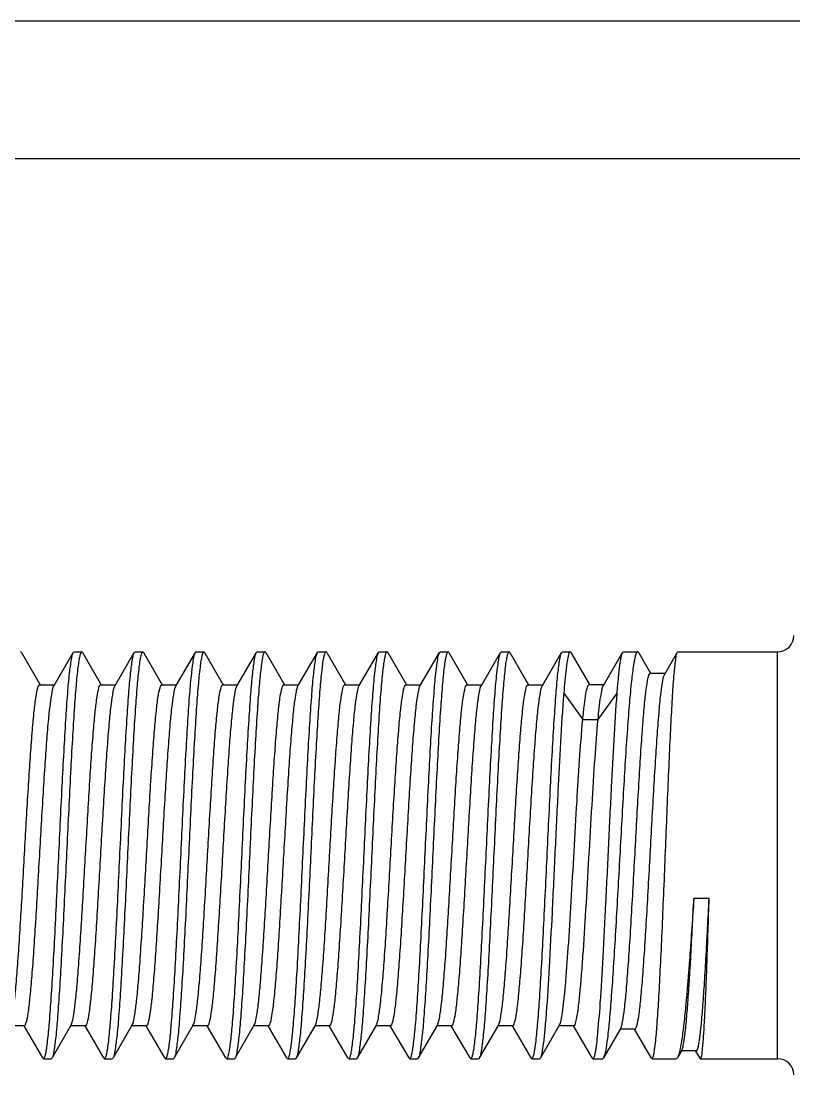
# Model space of a CAD drawing. Extents: x 1382187 to 1725648, y 860327 to 1571294.
# Drawn here: x 1530154.7 to 1530310, y 1227808.8 to 1228020.6 of the extents above; entities that cross this region are included whole.
import ezdxf

# ---------------------------------------------------------------- set-up
doc = ezdxf.new("R2010")
doc.units = 0
doc.header["$LTSCALE"] = 1000
doc.header["$MEASUREMENT"] = 0

msp = doc.modelspace()

# ---------------------------------------------------------------- linework, layer by layer
for p, q in [((1531294.25, 1228020.64), (1529847.95, 1228020.63)), ((1531294.25, 1227992.93), (1530150.14, 1227992.93)), ((1530154.77, 1227893.74), (1530154.61, 1227893.88)), ((1530154.77, 1227893.74), (1530158.53, 1227887.26)), ((1530161.31, 1227887.09), (1530165.18, 1227893.74)), ((1530165.18, 1227893.74), (1530165.34, 1227893.88)), ((1530165.34, 1227893.88), (1530166.88, 1227893.88)), ((1530165.34, 1227893.88), (1530166.88, 1227893.88)), ((1530166.88, 1227893.88), (1530166.86, 1227893.88)), ((1530167.04, 1227893.74), (1530166.88, 1227893.88)), ((1530167.04, 1227893.74), (1530170.8, 1227887.26)), ((1530173.58, 1227887.09), (1530177.45, 1227893.74)), ((1530177.45, 1227893.74), (1530177.61, 1227893.88)), ((1530177.61, 1227893.88), (1530179.15, 1227893.88)), ((1530177.61, 1227893.88), (1530179.15, 1227893.88)), ((1530179.15, 1227893.88), (1530179.12, 1227893.88)), ((1530179.31, 1227893.74), (1530179.15, 1227893.88)), ((1530179.31, 1227893.74), (1530183.07, 1227887.26)), ((1530185.85, 1227887.09), (1530189.72, 1227893.74)), ((1530189.72, 1227893.74), (1530189.88, 1227893.88)), ((1530189.88, 1227893.88), (1530191.41, 1227893.88)), ((1530189.88, 1227893.88), (1530191.41, 1227893.88)), ((1530191.41, 1227893.88), (1530191.39, 1227893.88)), ((1530191.57, 1227893.74), (1530191.41, 1227893.88)), ((1530191.57, 1227893.74), (1530195.33, 1227887.26)), ((1530198.11, 1227887.09), (1530201.98, 1227893.74)), ((1530201.98, 1227893.74), (1530202.14, 1227893.88)), ((1530202.14, 1227893.88), (1530203.68, 1227893.88)), ((1530202.14, 1227893.88), (1530203.68, 1227893.88)), ((1530203.68, 1227893.88), (1530203.66, 1227893.88)), ((1530203.84, 1227893.74), (1530203.68, 1227893.88)), ((1530203.84, 1227893.74), (1530207.6, 1227887.26)), ((1530210.38, 1227887.09), (1530214.25, 1227893.74)), ((1530214.25, 1227893.74), (1530214.41, 1227893.88)), ((1530214.41, 1227893.88), (1530215.94, 1227893.88)), ((1530214.41, 1227893.88), (1530215.84, 1227893.88)), ((1530215.89, 1227893.86), (1530215.84, 1227893.82)), ((1530215.94, 1227893.88), (1530215.89, 1227893.86)), ((1530216.11, 1227893.74), (1530215.94, 1227893.88)), ((1530216.11, 1227893.74), (1530219.86, 1227887.26)), ((1530222.64, 1227887.09), (1530226.51, 1227893.74)), ((1530226.51, 1227893.74), (1530226.57, 1227893.82)), ((1530226.57, 1227893.82), (1530226.62, 1227893.86)), ((1530226.62, 1227893.86), (1530226.67, 1227893.88)), ((1530226.67, 1227893.88), (1530228.21, 1227893.88)), ((1530226.67, 1227893.88), (1530228.21, 1227893.88)), ((1530228.21, 1227893.88), (1530228.19, 1227893.88)), ((1530228.37, 1227893.74), (1530228.21, 1227893.88)), ((1530228.37, 1227893.74), (1530232.13, 1227887.26)), ((1530234.91, 1227887.09), (1530238.78, 1227893.74)), ((1530238.78, 1227893.74), (1530238.94, 1227893.88)), ((1530238.94, 1227893.88), (1530240.48, 1227893.88)), ((1530238.94, 1227893.88), (1530240.48, 1227893.88)), ((1530240.48, 1227893.88), (1530240.45, 1227893.88)), ((1530240.64, 1227893.74), (1530240.48, 1227893.88)), ((1530240.64, 1227893.74), (1530244.4, 1227887.26)), ((1530247.18, 1227887.09), (1530251.05, 1227893.74)), ((1530251.05, 1227893.74), (1530251.21, 1227893.88)), ((1530251.21, 1227893.88), (1530252.74, 1227893.88)), ((1530251.21, 1227893.88), (1530252.74, 1227893.88)), ((1530252.74, 1227893.88), (1530252.72, 1227893.88)), ((1530252.9, 1227893.74), (1530252.74, 1227893.88)), ((1530252.9, 1227893.74), (1530256.66, 1227887.26)), ((1530259.44, 1227887.09), (1530263.31, 1227893.74)), ((1530263.31, 1227893.74), (1530263.47, 1227893.88)), ((1530263.47, 1227893.88), (1530265.02, 1227893.88)), ((1530263.47, 1227893.88), (1530265.02, 1227893.88)), ((1530265.19, 1227893.74), (1530265.02, 1227893.88)), ((1530265.19, 1227893.74), (1530268.93, 1227887.28)), ((1530271.71, 1227887.11), (1530275.57, 1227893.75)), ((1530275.57, 1227893.75), (1530275.73, 1227893.88)), ((1530275.73, 1227893.88), (1530278.61, 1227893.88)), ((1530275.73, 1227893.88), (1530278.61, 1227893.88)), ((1530278.84, 1227893.68), (1530278.61, 1227893.88)), ((1530278.84, 1227893.68), (1530281.2, 1227889.61)), ((1530284.02, 1227889.41), (1530286.57, 1227893.79)), ((1530286.57, 1227893.79), (1530286.67, 1227893.88)), ((1530286.67, 1227893.88), (1530306.71, 1227893.88)), ((1530286.67, 1227893.88), (1530306.71, 1227893.88)), ((1530306.71, 1227812.1), (1530306.71, 1227893.88)), ((1530281.14, 1227889.57), (1530284.11, 1227889.57)), ((1530158.44, 1227887.26), (1530161.41, 1227887.26)), ((1530170.7, 1227887.26), (1530173.67, 1227887.26)), ((1530182.97, 1227887.26), (1530185.94, 1227887.26)), ((1530195.24, 1227887.26), (1530198.21, 1227887.26)), ((1530207.5, 1227887.26), (1530210.47, 1227887.26)), ((1530219.66, 1227887.21), (1530219.77, 1227887.26)), ((1530219.77, 1227887.26), (1530222.74, 1227887.26)), ((1530232.04, 1227887.26), (1530235.01, 1227887.26)), ((1530244.3, 1227887.26), (1530247.27, 1227887.26)), ((1530256.57, 1227887.26), (1530259.54, 1227887.26)), ((1530268.84, 1227887.28), (1530271.81, 1227887.28)), ((1530263.74, 1227885.54), (1530267.56, 1227880.26)), ((1530270.63, 1227880.26), (1530274.47, 1227885.54)), ((1530267.56, 1227880.26), (1530270.63, 1227880.26)), ((1530292.95, 1227844.29), (1530289.88, 1227844.29)), ((1530155.37, 1227818.73), (1530152.4, 1227818.73)), ((1530159.05, 1227812.24), (1530155.28, 1227818.73)), ((1530164.76, 1227818.89), (1530160.91, 1227812.24)), ((1530167.64, 1227818.73), (1530164.67, 1227818.73)), ((1530164.76, 1227818.89), (1530164.86, 1227819.11)), ((1530171.32, 1227812.24), (1530167.54, 1227818.73)), ((1530177.03, 1227818.89), (1530173.17, 1227812.24)), ((1530179.9, 1227818.73), (1530176.93, 1227818.73)), ((1530177.03, 1227818.89), (1530177.13, 1227819.1)), ((1530183.58, 1227812.24), (1530179.81, 1227818.73)), ((1530189.3, 1227818.89), (1530185.44, 1227812.24)), ((1530192.17, 1227818.73), (1530189.2, 1227818.73)), ((1530189.3, 1227818.89), (1530189.39, 1227819.09)), ((1530195.85, 1227812.24), (1530192.07, 1227818.73)), ((1530201.56, 1227818.89), (1530197.71, 1227812.24)), ((1530204.44, 1227818.73), (1530201.47, 1227818.73)), ((1530201.56, 1227818.89), (1530201.65, 1227819.09)), ((1530208.11, 1227812.24), (1530204.34, 1227818.73)), ((1530213.83, 1227818.89), (1530209.97, 1227812.24)), ((1530216.7, 1227818.73), (1530213.73, 1227818.73)), ((1530220.38, 1227812.24), (1530216.61, 1227818.73)), ((1530226.09, 1227818.89), (1530222.24, 1227812.24)), ((1530228.97, 1227818.73), (1530226, 1227818.73)), ((1530226.09, 1227818.89), (1530226.18, 1227819.07)), ((1530232.65, 1227812.24), (1530228.87, 1227818.73)), ((1530238.36, 1227818.89), (1530234.51, 1227812.24)), ((1530241.23, 1227818.73), (1530238.26, 1227818.73)), ((1530238.36, 1227818.89), (1530238.44, 1227819.06)), ((1530244.91, 1227812.24), (1530241.14, 1227818.73)), ((1530250.63, 1227818.89), (1530246.77, 1227812.24)), ((1530253.5, 1227818.73), (1530250.53, 1227818.73)), ((1530250.63, 1227818.89), (1530250.7, 1227819.05)), ((1530257.18, 1227812.24), (1530253.41, 1227818.73)), ((1530262.89, 1227818.89), (1530259.04, 1227812.24)), ((1530265.77, 1227818.73), (1530262.8, 1227818.73)), ((1530269.45, 1227812.24), (1530265.67, 1227818.73)), ((1530275.18, 1227818.21), (1530271.73, 1227812.28)), ((1530278.05, 1227818.05), (1530275.08, 1227818.05)), ((1530281.35, 1227812.22), (1530277.96, 1227818.05)), ((1530287.45, 1227813.82), (1530286.6, 1227812.35)), ((1530290.35, 1227813.68), (1530287.37, 1227813.68)), ((1530159.05, 1227812.24), (1530159.21, 1227812.1)), ((1530159.21, 1227812.1), (1530159.23, 1227812.11)), ((1530159.21, 1227812.1), (1530160.75, 1227812.1)), ((1530159.21, 1227812.1), (1530160.75, 1227812.1)), ((1530160.91, 1227812.24), (1530160.75, 1227812.1)), ((1530171.32, 1227812.24), (1530171.48, 1227812.1)), ((1530171.48, 1227812.1), (1530171.5, 1227812.11)), ((1530171.48, 1227812.1), (1530173.01, 1227812.1)), ((1530171.48, 1227812.1), (1530173.01, 1227812.1)), ((1530173.17, 1227812.24), (1530173.01, 1227812.1)), ((1530183.58, 1227812.24), (1530183.74, 1227812.1)), ((1530183.74, 1227812.1), (1530183.76, 1227812.11)), ((1530183.74, 1227812.1), (1530185.28, 1227812.1)), ((1530183.74, 1227812.1), (1530185.28, 1227812.1)), ((1530185.44, 1227812.24), (1530185.28, 1227812.1)), ((1530195.85, 1227812.24), (1530196.01, 1227812.1)), ((1530196.01, 1227812.1), (1530196.03, 1227812.11)), ((1530196.01, 1227812.1), (1530197.55, 1227812.1)), ((1530196.01, 1227812.1), (1530197.55, 1227812.1)), ((1530197.71, 1227812.24), (1530197.55, 1227812.1)), ((1530208.11, 1227812.24), (1530208.28, 1227812.1)), ((1530208.28, 1227812.1), (1530208.3, 1227812.11)), ((1530208.28, 1227812.1), (1530209.81, 1227812.1)), ((1530208.28, 1227812.1), (1530209.81, 1227812.1)), ((1530209.97, 1227812.24), (1530209.81, 1227812.1)), ((1530220.38, 1227812.24), (1530220.54, 1227812.1)), ((1530220.54, 1227812.1), (1530220.56, 1227812.11)), ((1530220.54, 1227812.1), (1530222.08, 1227812.1)), ((1530220.54, 1227812.1), (1530222.08, 1227812.1)), ((1530222.24, 1227812.24), (1530222.08, 1227812.1)), ((1530232.65, 1227812.24), (1530232.81, 1227812.1)), ((1530232.81, 1227812.1), (1530232.83, 1227812.11)), ((1530232.81, 1227812.1), (1530234.34, 1227812.1)), ((1530232.81, 1227812.1), (1530234.34, 1227812.1)), ((1530234.51, 1227812.24), (1530234.34, 1227812.1)), ((1530244.91, 1227812.24), (1530245.07, 1227812.1)), ((1530245.07, 1227812.1), (1530245.1, 1227812.11)), ((1530245.07, 1227812.1), (1530246.61, 1227812.1)), ((1530245.07, 1227812.1), (1530246.61, 1227812.1)), ((1530246.77, 1227812.24), (1530246.61, 1227812.1)), ((1530257.18, 1227812.24), (1530257.34, 1227812.1)), ((1530257.34, 1227812.1), (1530257.36, 1227812.11)), ((1530257.34, 1227812.1), (1530258.88, 1227812.1)), ((1530257.34, 1227812.1), (1530258.88, 1227812.1)), ((1530259.04, 1227812.24), (1530258.88, 1227812.1)), ((1530269.45, 1227812.24), (1530269.61, 1227812.1)), ((1530269.61, 1227812.1), (1530271.53, 1227812.1)), ((1530269.61, 1227812.1), (1530271.53, 1227812.1)), ((1530271.73, 1227812.28), (1530271.53, 1227812.1)), ((1530281.35, 1227812.22), (1530281.48, 1227812.1)), ((1530281.48, 1227812.1), (1530281.5, 1227812.11)), ((1530281.48, 1227812.1), (1530286.32, 1227812.1)), ((1530281.48, 1227812.1), (1530286.32, 1227812.1)), ((1530286.6, 1227812.35), (1530286.32, 1227812.1)), ((1530291.14, 1227812.17), (1530290.29, 1227813.64)), ((1530291.14, 1227812.17), (1530291.22, 1227812.1)), ((1530291.22, 1227812.1), (1530291.23, 1227812.11)), ((1530291.22, 1227812.1), (1530306.71, 1227812.1)), ((1530291.22, 1227812.1), (1530306.71, 1227812.1))]:
    msp.add_line(p, q)
for centre, start, end in [((1530306.71, 1227897.15), 270, 0), ((1530306.71, 1227808.83), 0, 90)]:
    msp.add_arc(centre, 3.27, start, end)
for points, knots in [([(1530159.23, 1227812.11), (1530159.33, 1227812.13), (1530159.48, 1227812.46), (1530159.64, 1227813.03), (1530159.82, 1227814.02), (1530160.08, 1227815.98), (1530160.4, 1227819.27), (1530160.75, 1227824.08), (1530161.12, 1227829.95), (1530161.48, 1227836.65), (1530161.84, 1227843.94), (1530162.33, 1227854.07), (1530162.8, 1227864.09), (1530163.3, 1227873.62), (1530163.66, 1227879.83), (1530164.03, 1227885.06), (1530164.35, 1227889.15), (1530164.74, 1227891.88), (1530164.94, 1227893.33), (1530165.18, 1227893.74)], [0, 0, 0, 0, 0.003606, 0.011247, 0.023193, 0.039402, 0.084085, 0.143776, 0.216348, 0.299195, 0.389329, 0.483501, 0.670341, 0.756263, 0.832981, 0.897738, 0.948217, 0.982646, 1, 1, 1, 1]), ([(1530166.86, 1227893.88), (1530166.76, 1227893.85), (1530166.61, 1227893.52), (1530166.45, 1227892.95), (1530166.27, 1227891.97), (1530166, 1227890.01), (1530165.69, 1227886.72), (1530165.33, 1227881.9), (1530164.97, 1227876.03), (1530164.61, 1227869.33), (1530164.25, 1227862.04), (1530163.76, 1227851.91), (1530163.29, 1227841.9), (1530162.79, 1227832.37), (1530162.43, 1227826.16), (1530162.06, 1227820.93), (1530161.74, 1227816.84), (1530161.35, 1227814.1), (1530161.15, 1227812.65), (1530160.91, 1227812.24)], [0, 0, 0, 0, 0.003611, 0.011257, 0.023206, 0.039418, 0.084102, 0.143789, 0.216352, 0.299187, 0.389308, 0.483467, 0.670284, 0.756201, 0.832919, 0.897682, 0.948173, 0.982621, 1, 1, 1, 1]), ([(1530171.5, 1227812.11), (1530171.59, 1227812.13), (1530171.75, 1227812.46), (1530171.91, 1227813.03), (1530172.08, 1227814.02), (1530172.35, 1227815.98), (1530172.66, 1227819.27), (1530173.02, 1227824.08), (1530173.38, 1227829.95), (1530173.75, 1227836.65), (1530174.11, 1227843.94), (1530174.6, 1227854.07), (1530175.07, 1227864.09), (1530175.57, 1227873.62), (1530175.93, 1227879.83), (1530176.3, 1227885.06), (1530176.62, 1227889.15), (1530177.01, 1227891.88), (1530177.21, 1227893.33), (1530177.45, 1227893.74)], [0, 0, 0, 0, 0.003605, 0.011245, 0.02319, 0.039399, 0.084083, 0.143774, 0.216346, 0.299192, 0.389329, 0.483503, 0.670341, 0.756263, 0.832983, 0.89774, 0.948218, 0.982646, 1, 1, 1, 1]), ([(1530179.12, 1227893.88), (1530179.03, 1227893.85), (1530178.87, 1227893.52), (1530178.72, 1227892.95), (1530178.54, 1227891.97), (1530178.27, 1227890.01), (1530177.96, 1227886.72), (1530177.6, 1227881.9), (1530177.24, 1227876.03), (1530176.88, 1227869.33), (1530176.51, 1227862.04), (1530176.03, 1227851.92), (1530175.55, 1227841.9), (1530175.05, 1227832.37), (1530174.69, 1227826.16), (1530174.33, 1227820.93), (1530174, 1227816.84), (1530173.61, 1227814.1), (1530173.41, 1227812.65), (1530173.17, 1227812.24)], [0, 0, 0, 0, 0.00361, 0.011255, 0.023204, 0.039415, 0.084097, 0.14378, 0.216342, 0.299177, 0.389299, 0.483455, 0.670274, 0.756194, 0.832913, 0.897676, 0.948169, 0.98262, 1, 1, 1, 1]), ([(1530183.76, 1227812.11), (1530183.86, 1227812.13), (1530184.01, 1227812.46), (1530184.17, 1227813.03), (1530184.35, 1227814.02), (1530184.62, 1227815.98), (1530184.93, 1227819.27), (1530185.29, 1227824.09), (1530185.65, 1227829.95), (1530186.01, 1227836.65), (1530186.38, 1227843.94), (1530186.86, 1227854.07), (1530187.34, 1227864.09), (1530187.84, 1227873.63), (1530188.19, 1227879.83), (1530188.56, 1227885.06), (1530188.89, 1227889.15), (1530189.28, 1227891.88), (1530189.48, 1227893.33), (1530189.72, 1227893.74)], [0, 0, 0, 0, 0.003606, 0.011248, 0.023195, 0.039406, 0.084093, 0.143786, 0.216358, 0.299206, 0.389346, 0.483519, 0.670351, 0.756273, 0.832991, 0.897744, 0.948219, 0.982646, 1, 1, 1, 1]), ([(1530191.39, 1227893.88), (1530191.29, 1227893.85), (1530191.14, 1227893.52), (1530190.98, 1227892.95), (1530190.8, 1227891.97), (1530190.54, 1227890), (1530190.22, 1227886.71), (1530189.87, 1227881.9), (1530189.51, 1227876.03), (1530189.14, 1227869.33), (1530188.78, 1227862.04), (1530188.29, 1227851.91), (1530187.82, 1227841.9), (1530187.32, 1227832.36), (1530186.96, 1227826.16), (1530186.59, 1227820.93), (1530186.27, 1227816.84), (1530185.88, 1227814.1), (1530185.68, 1227812.65), (1530185.44, 1227812.24)], [0, 0, 0, 0, 0.003613, 0.011261, 0.023214, 0.039428, 0.084117, 0.143805, 0.21637, 0.299211, 0.389338, 0.483496, 0.670304, 0.756216, 0.832931, 0.89769, 0.948176, 0.982622, 1, 1, 1, 1]), ([(1530196.03, 1227812.11), (1530196.13, 1227812.13), (1530196.28, 1227812.46), (1530196.44, 1227813.03), (1530196.62, 1227814.02), (1530196.88, 1227815.98), (1530197.2, 1227819.27), (1530197.55, 1227824.08), (1530197.91, 1227829.95), (1530198.28, 1227836.65), (1530198.64, 1227843.94), (1530199.13, 1227854.07), (1530199.6, 1227864.09), (1530200.1, 1227873.62), (1530200.46, 1227879.83), (1530200.83, 1227885.06), (1530201.15, 1227889.15), (1530201.54, 1227891.88), (1530201.74, 1227893.33), (1530201.98, 1227893.74)], [0, 0, 0, 0, 0.003605, 0.011245, 0.02319, 0.039398, 0.084078, 0.143767, 0.216337, 0.299182, 0.389315, 0.483487, 0.670329, 0.756258, 0.83298, 0.897737, 0.948214, 0.982645, 1, 1, 1, 1]), ([(1530203.66, 1227893.88), (1530203.56, 1227893.85), (1530203.41, 1227893.52), (1530203.25, 1227892.95), (1530203.07, 1227891.97), (1530202.8, 1227890.01), (1530202.49, 1227886.72), (1530202.13, 1227881.9), (1530201.77, 1227876.03), (1530201.41, 1227869.33), (1530201.04, 1227862.04), (1530200.56, 1227851.92), (1530200.09, 1227841.9), (1530199.59, 1227832.37), (1530199.23, 1227826.16), (1530198.86, 1227820.93), (1530198.53, 1227816.84), (1530198.14, 1227814.1), (1530197.94, 1227812.65), (1530197.71, 1227812.24)], [0, 0, 0, 0, 0.00361, 0.011255, 0.023204, 0.039414, 0.084096, 0.14378, 0.216342, 0.299175, 0.389295, 0.483453, 0.670272, 0.756195, 0.832918, 0.89768, 0.94817, 0.98262, 1, 1, 1, 1]), ([(1530208.3, 1227812.11), (1530208.39, 1227812.13), (1530208.55, 1227812.46), (1530208.7, 1227813.03), (1530208.88, 1227814.02), (1530209.15, 1227815.98), (1530209.46, 1227819.27), (1530209.82, 1227824.09), (1530210.18, 1227829.95), (1530210.54, 1227836.65), (1530210.91, 1227843.95), (1530211.39, 1227854.08), (1530211.87, 1227864.09), (1530212.37, 1227873.63), (1530212.73, 1227879.83), (1530213.1, 1227885.06), (1530213.42, 1227889.15), (1530213.81, 1227891.88), (1530214.01, 1227893.33), (1530214.25, 1227893.74)], [0, 0, 0, 0, 0.003608, 0.011251, 0.0232, 0.039412, 0.0841, 0.143792, 0.216367, 0.299219, 0.389359, 0.483531, 0.670361, 0.756279, 0.832994, 0.897747, 0.94822, 0.982647, 1, 1, 1, 1]), ([(1530215.84, 1227893.82), (1530215.74, 1227893.71), (1530215.61, 1227893.32), (1530215.33, 1227892.11), (1530215.04, 1227889.72), (1530214.69, 1227885.94), (1530214.34, 1227880.98), (1530213.98, 1227875.05), (1530213.62, 1227868.34), (1530213.27, 1227861.09), (1530212.79, 1227851.1), (1530212.32, 1227841.25), (1530211.83, 1227831.89), (1530211.47, 1227825.83), (1530211.11, 1227820.73), (1530210.79, 1227816.73), (1530210.41, 1227814.06), (1530210.21, 1227812.65), (1530209.97, 1227812.24)], [0, 0, 0, 0, 0.005244, 0.014609, 0.045815, 0.092875, 0.154195, 0.22765, 0.310678, 0.400368, 0.493572, 0.677434, 0.761652, 0.836715, 0.899999, 0.949307, 0.982964, 1, 1, 1, 1]), ([(1530220.56, 1227812.11), (1530220.66, 1227812.13), (1530220.81, 1227812.46), (1530220.97, 1227813.03), (1530221.15, 1227814.01), (1530221.42, 1227815.97), (1530221.73, 1227819.26), (1530222.09, 1227824.08), (1530222.45, 1227829.95), (1530222.81, 1227836.65), (1530223.17, 1227843.94), (1530223.66, 1227854.07), (1530224.13, 1227864.09), (1530224.63, 1227873.62), (1530224.99, 1227879.83), (1530225.36, 1227885.05), (1530225.69, 1227889.15), (1530226.08, 1227891.88), (1530226.28, 1227893.33), (1530226.51, 1227893.74)], [0, 0, 0, 0, 0.003598, 0.011231, 0.023168, 0.039371, 0.084041, 0.143721, 0.216288, 0.299135, 0.389272, 0.483446, 0.670301, 0.756235, 0.832961, 0.897725, 0.94821, 0.982644, 1, 1, 1, 1]), ([(1530228.19, 1227893.88), (1530228.09, 1227893.85), (1530227.94, 1227893.52), (1530227.78, 1227892.95), (1530227.6, 1227891.97), (1530227.34, 1227890.01), (1530227.02, 1227886.72), (1530226.67, 1227881.9), (1530226.31, 1227876.03), (1530225.94, 1227869.33), (1530225.58, 1227862.04), (1530225.09, 1227851.91), (1530224.62, 1227841.9), (1530224.12, 1227832.37), (1530223.76, 1227826.16), (1530223.39, 1227820.93), (1530223.07, 1227816.84), (1530222.68, 1227814.1), (1530222.48, 1227812.65), (1530222.24, 1227812.24)], [0, 0, 0, 0, 0.00361, 0.011255, 0.023204, 0.039415, 0.0841, 0.143787, 0.21635, 0.299184, 0.389308, 0.483468, 0.670284, 0.7562, 0.83292, 0.897683, 0.948173, 0.982621, 1, 1, 1, 1]), ([(1530232.83, 1227812.11), (1530232.93, 1227812.13), (1530233.08, 1227812.46), (1530233.24, 1227813.03), (1530233.42, 1227814.02), (1530233.68, 1227815.98), (1530234, 1227819.27), (1530234.35, 1227824.08), (1530234.71, 1227829.95), (1530235.08, 1227836.65), (1530235.44, 1227843.94), (1530235.93, 1227854.07), (1530236.4, 1227864.09), (1530236.9, 1227873.62), (1530237.26, 1227879.83), (1530237.63, 1227885.06), (1530237.95, 1227889.15), (1530238.34, 1227891.88), (1530238.54, 1227893.33), (1530238.78, 1227893.74)], [0, 0, 0, 0, 0.003606, 0.011247, 0.023192, 0.039401, 0.084085, 0.143776, 0.216348, 0.299195, 0.38933, 0.483503, 0.670342, 0.756264, 0.832982, 0.897739, 0.948217, 0.982647, 1, 1, 1, 1]), ([(1530240.45, 1227893.88), (1530240.36, 1227893.85), (1530240.21, 1227893.52), (1530240.05, 1227892.95), (1530239.87, 1227891.97), (1530239.6, 1227890.01), (1530239.29, 1227886.72), (1530238.93, 1227881.9), (1530238.57, 1227876.03), (1530238.21, 1227869.33), (1530237.84, 1227862.04), (1530237.36, 1227851.91), (1530236.88, 1227841.9), (1530236.38, 1227832.37), (1530236.03, 1227826.16), (1530235.66, 1227820.93), (1530235.33, 1227816.84), (1530234.94, 1227814.1), (1530234.74, 1227812.65), (1530234.51, 1227812.24)], [0, 0, 0, 0, 0.003611, 0.011257, 0.023206, 0.039418, 0.084102, 0.143788, 0.216352, 0.299187, 0.389308, 0.483466, 0.670283, 0.7562, 0.832918, 0.897681, 0.948172, 0.982621, 1, 1, 1, 1]), ([(1530245.1, 1227812.11), (1530245.19, 1227812.13), (1530245.34, 1227812.46), (1530245.5, 1227813.03), (1530245.68, 1227814.02), (1530245.95, 1227815.98), (1530246.26, 1227819.27), (1530246.62, 1227824.08), (1530246.98, 1227829.95), (1530247.34, 1227836.65), (1530247.71, 1227843.94), (1530248.19, 1227854.07), (1530248.67, 1227864.09), (1530249.17, 1227873.62), (1530249.53, 1227879.83), (1530249.89, 1227885.06), (1530250.22, 1227889.15), (1530250.61, 1227891.88), (1530250.81, 1227893.33), (1530251.05, 1227893.74)], [0, 0, 0, 0, 0.003604, 0.011244, 0.023189, 0.039398, 0.084081, 0.143773, 0.216344, 0.29919, 0.389328, 0.483502, 0.67034, 0.756263, 0.832984, 0.89774, 0.948217, 0.982646, 1, 1, 1, 1]), ([(1530252.72, 1227893.88), (1530252.63, 1227893.85), (1530252.47, 1227893.52), (1530252.31, 1227892.95), (1530252.13, 1227891.97), (1530251.87, 1227890.01), (1530251.56, 1227886.72), (1530251.2, 1227881.9), (1530250.84, 1227876.03), (1530250.47, 1227869.33), (1530250.11, 1227862.04), (1530249.62, 1227851.92), (1530249.15, 1227841.9), (1530248.65, 1227832.37), (1530248.29, 1227826.16), (1530247.92, 1227820.93), (1530247.6, 1227816.84), (1530247.21, 1227814.1), (1530247.01, 1227812.65), (1530246.77, 1227812.24)], [0, 0, 0, 0, 0.00361, 0.011255, 0.023205, 0.039416, 0.084097, 0.143781, 0.216343, 0.299178, 0.3893, 0.483456, 0.670274, 0.756195, 0.832914, 0.897676, 0.948169, 0.98262, 1, 1, 1, 1]), ([(1530257.36, 1227812.11), (1530257.46, 1227812.13), (1530257.61, 1227812.46), (1530257.77, 1227813.03), (1530257.95, 1227814.02), (1530258.22, 1227815.98), (1530258.53, 1227819.27), (1530258.89, 1227824.09), (1530259.25, 1227829.95), (1530259.61, 1227836.65), (1530259.97, 1227843.94), (1530260.46, 1227854.07), (1530260.93, 1227864.09), (1530261.43, 1227873.63), (1530261.79, 1227879.83), (1530262.16, 1227885.06), (1530262.48, 1227889.15), (1530262.87, 1227891.88), (1530263.07, 1227893.33), (1530263.31, 1227893.74)], [0, 0, 0, 0, 0.003606, 0.011247, 0.023194, 0.039404, 0.084092, 0.143784, 0.216355, 0.299204, 0.389343, 0.483517, 0.670349, 0.756272, 0.83299, 0.897744, 0.948219, 0.982646, 1, 1, 1, 1]), ([(1530264.7, 1227893.34), (1530264.43, 1227892.44), (1530264.13, 1227889.81), (1530263.87, 1227887.21), (1530263.74, 1227885.54)], [0, 0, 0, 0, 0.35995, 1, 1, 1, 1]), ([(1530265.02, 1227893.88), (1530264.99, 1227893.88), (1530264.79, 1227893.76), (1530264.75, 1227893.52), (1530264.7, 1227893.34)], [0, 0, 0, 0, 0.135051, 1, 1, 1, 1]), ([(1530278.18, 1227893.19), (1530277.98, 1227892.55), (1530277.68, 1227890.82), (1530277.28, 1227887.65), (1530276.89, 1227883.37), (1530276.32, 1227875.88), (1530275.66, 1227865.02), (1530274.9, 1227851.19), (1530274.25, 1227839.49), (1530273.72, 1227830.7), (1530273.33, 1227825.04), (1530272.94, 1227820.28), (1530272.59, 1227816.55), (1530272.2, 1227814.01), (1530271.96, 1227812.67), (1530271.73, 1227812.28)], [0, 0, 0, 0, 0.024854, 0.064557, 0.117968, 0.183425, 0.34188, 0.519926, 0.695025, 0.774452, 0.845022, 0.904492, 0.95099, 0.983092, 1, 1, 1, 1]), ([(1530274.47, 1227885.54), (1530274.55, 1227886.6), (1530274.72, 1227888.48), (1530274.97, 1227890.93), (1530275.24, 1227892.6), (1530275.42, 1227893.48), (1530275.57, 1227893.75)], [0, 0, 0, 0, 0.384742, 0.682919, 0.888847, 1, 1, 1, 1]), ([(1530278.61, 1227893.88), (1530278.57, 1227893.88), (1530278.3, 1227893.74), (1530278.25, 1227893.42), (1530278.18, 1227893.19)], [0, 0, 0, 0, 0.138496, 1, 1, 1, 1]), ([(1530281.5, 1227812.11), (1530281.59, 1227812.13), (1530281.72, 1227812.47), (1530281.87, 1227813.04), (1530282.02, 1227814.04), (1530282.26, 1227816.01), (1530282.54, 1227819.34), (1530282.85, 1227824.2), (1530283.16, 1227830.12), (1530283.48, 1227836.88), (1530283.79, 1227844.22), (1530284.11, 1227851.89), (1530284.42, 1227859.59), (1530284.72, 1227867.06), (1530285.03, 1227874.01), (1530285.32, 1227880.2), (1530285.63, 1227885.37), (1530285.88, 1227889.4), (1530286.23, 1227892.03), (1530286.35, 1227893.42), (1530286.57, 1227893.79)], [0, 0, 0, 0, 0.003479, 0.011119, 0.023138, 0.039478, 0.084569, 0.144819, 0.218054, 0.30161, 0.392438, 0.487225, 0.582511, 0.674818, 0.760772, 0.837237, 0.901428, 0.951015, 0.984221, 1, 1, 1, 1]), ([(1530275.18, 1227818.21), (1530275.4, 1227818.61), (1530275.63, 1227819.94), (1530276.01, 1227822.46), (1530276.35, 1227826.16), (1530276.72, 1227830.85), (1530277.09, 1227836.38), (1530277.59, 1227844.8), (1530278.07, 1227853.6), (1530278.55, 1227862.45), (1530278.92, 1227868.76), (1530279.28, 1227874.53), (1530279.64, 1227879.55), (1530279.99, 1227883.65), (1530280.32, 1227886.66), (1530280.64, 1227888.52), (1530280.88, 1227889.32), (1530281.06, 1227889.57), (1530281.14, 1227889.57)], [0, 0, 0, 0, 0.018969, 0.055155, 0.107429, 0.173883, 0.252061, 0.339075, 0.526651, 0.6204, 0.709614, 0.791122, 0.862062, 0.919981, 0.962927, 0.989567, 0.996641, 1, 1, 1, 1]), ([(1530278.05, 1227818.05), (1530278.14, 1227818.05), (1530278.32, 1227818.31), (1530278.57, 1227819.15), (1530278.9, 1227821.08), (1530279.24, 1227824.19), (1530279.61, 1227828.41), (1530279.97, 1227833.55), (1530280.34, 1227839.42), (1530280.71, 1227845.81), (1530281.19, 1227854.67), (1530281.67, 1227863.43), (1530282.17, 1227871.76), (1530282.52, 1227877.17), (1530282.89, 1227881.74), (1530283.22, 1227885.33), (1530283.59, 1227887.75), (1530283.8, 1227889.04), (1530284.02, 1227889.41)], [0, 0, 0, 0, 0.003512, 0.010895, 0.03862, 0.083116, 0.142813, 0.21551, 0.298517, 0.388779, 0.482991, 0.669589, 0.75528, 0.831778, 0.896415, 0.946979, 0.981812, 1, 1, 1, 1]), ([(1530152.6, 1227819.12), (1530152.79, 1227819.62), (1530153.04, 1227821.04), (1530153.39, 1227823.68), (1530153.73, 1227827.35), (1530154.24, 1227833.88), (1530154.83, 1227843.39), (1530155.4, 1227853.47), (1530155.87, 1227861.78), (1530156.23, 1227867.71), (1530156.59, 1227873.12), (1530156.94, 1227877.83), (1530157.29, 1227881.69), (1530157.62, 1227884.52), (1530157.94, 1227886.26), (1530158.18, 1227887.03), (1530158.36, 1227887.26), (1530158.44, 1227887.26)], [0, 0, 0, 0, 0.023243, 0.062653, 0.117029, 0.184534, 0.349259, 0.534218, 0.626347, 0.713963, 0.794028, 0.863772, 0.920792, 0.963153, 0.989511, 0.996558, 1, 1, 1, 1]), ([(1530155.37, 1227818.73), (1530155.45, 1227818.73), (1530155.63, 1227818.97), (1530155.87, 1227819.76), (1530156.2, 1227821.57), (1530156.53, 1227824.49), (1530156.89, 1227828.48), (1530157.25, 1227833.33), (1530157.61, 1227838.9), (1530157.98, 1227844.97), (1530158.46, 1227853.44), (1530158.94, 1227861.84), (1530159.44, 1227869.86), (1530159.8, 1227875.11), (1530160.16, 1227879.55), (1530160.5, 1227883.06), (1530160.87, 1227885.45), (1530161.09, 1227886.72), (1530161.31, 1227887.09)], [0, 0, 0, 0, 0.003516, 0.010771, 0.037949, 0.081609, 0.140308, 0.211978, 0.294061, 0.383613, 0.477416, 0.664254, 0.750571, 0.827952, 0.893624, 0.945254, 0.981055, 1, 1, 1, 1]), ([(1530164.86, 1227819.11), (1530165.05, 1227819.6), (1530165.3, 1227821.02), (1530165.65, 1227823.66), (1530165.99, 1227827.32), (1530166.5, 1227833.85), (1530167.09, 1227843.36), (1530167.66, 1227853.44), (1530168.14, 1227861.76), (1530168.5, 1227867.69), (1530168.85, 1227873.11), (1530169.21, 1227877.82), (1530169.56, 1227881.68), (1530169.89, 1227884.51), (1530170.21, 1227886.26), (1530170.45, 1227887.03), (1530170.62, 1227887.26), (1530170.7, 1227887.26)], [0, 0, 0, 0, 0.023104, 0.0624, 0.116688, 0.184136, 0.348829, 0.533848, 0.62603, 0.713708, 0.793837, 0.863642, 0.920716, 0.963118, 0.989503, 0.996556, 1, 1, 1, 1]), ([(1530167.64, 1227818.73), (1530167.72, 1227818.73), (1530167.9, 1227818.97), (1530168.14, 1227819.76), (1530168.47, 1227821.57), (1530168.8, 1227824.49), (1530169.16, 1227828.48), (1530169.52, 1227833.33), (1530169.88, 1227838.9), (1530170.24, 1227844.97), (1530170.73, 1227853.44), (1530171.2, 1227861.84), (1530171.7, 1227869.86), (1530172.06, 1227875.11), (1530172.43, 1227879.55), (1530172.76, 1227883.06), (1530173.13, 1227885.45), (1530173.36, 1227886.72), (1530173.58, 1227887.09)], [0, 0, 0, 0, 0.003516, 0.010771, 0.037949, 0.081609, 0.140308, 0.211978, 0.294061, 0.383613, 0.477416, 0.664254, 0.750571, 0.827952, 0.893624, 0.945254, 0.981055, 1, 1, 1, 1]), ([(1530177.13, 1227819.1), (1530177.31, 1227819.59), (1530177.56, 1227821), (1530177.92, 1227823.63), (1530178.26, 1227827.29), (1530178.77, 1227833.81), (1530179.36, 1227843.33), (1530179.93, 1227853.41), (1530180.4, 1227861.73), (1530180.76, 1227867.67), (1530181.12, 1227873.09), (1530181.47, 1227877.81), (1530181.83, 1227881.67), (1530182.16, 1227884.51), (1530182.48, 1227886.26), (1530182.72, 1227887.03), (1530182.89, 1227887.26), (1530182.97, 1227887.26)], [0, 0, 0, 0, 0.022966, 0.062146, 0.116347, 0.183737, 0.348398, 0.533478, 0.625714, 0.713453, 0.793647, 0.863513, 0.92064, 0.963083, 0.989493, 0.996554, 1, 1, 1, 1]), ([(1530179.9, 1227818.73), (1530179.98, 1227818.73), (1530180.16, 1227818.97), (1530180.41, 1227819.76), (1530180.73, 1227821.57), (1530181.07, 1227824.49), (1530181.43, 1227828.48), (1530181.78, 1227833.33), (1530182.15, 1227838.9), (1530182.51, 1227844.97), (1530183, 1227853.44), (1530183.47, 1227861.84), (1530183.97, 1227869.86), (1530184.33, 1227875.11), (1530184.69, 1227879.55), (1530185.03, 1227883.06), (1530185.4, 1227885.45), (1530185.63, 1227886.72), (1530185.85, 1227887.09)], [0, 0, 0, 0, 0.003516, 0.010771, 0.037949, 0.081609, 0.140308, 0.211978, 0.294061, 0.383613, 0.477416, 0.664254, 0.750571, 0.827952, 0.893624, 0.945254, 0.981055, 1, 1, 1, 1]), ([(1530189.39, 1227819.09), (1530189.58, 1227819.58), (1530189.83, 1227820.99), (1530190.18, 1227823.61), (1530190.52, 1227827.26), (1530191.03, 1227833.78), (1530191.62, 1227843.29), (1530192.19, 1227853.38), (1530192.67, 1227861.71), (1530193.03, 1227867.65), (1530193.38, 1227873.08), (1530193.74, 1227877.8), (1530194.09, 1227881.67), (1530194.42, 1227884.51), (1530194.74, 1227886.26), (1530194.98, 1227887.02), (1530195.16, 1227887.26), (1530195.24, 1227887.26)], [0, 0, 0, 0, 0.022827, 0.061892, 0.116006, 0.183337, 0.347966, 0.533107, 0.625396, 0.713197, 0.793455, 0.863383, 0.920563, 0.963048, 0.989484, 0.996552, 1, 1, 1, 1]), ([(1530192.17, 1227818.73), (1530192.25, 1227818.73), (1530192.43, 1227818.97), (1530192.67, 1227819.76), (1530193, 1227821.57), (1530193.33, 1227824.49), (1530193.69, 1227828.48), (1530194.05, 1227833.33), (1530194.41, 1227838.9), (1530194.78, 1227844.97), (1530195.26, 1227853.44), (1530195.74, 1227861.84), (1530196.24, 1227869.86), (1530196.59, 1227875.11), (1530196.96, 1227879.55), (1530197.29, 1227883.06), (1530197.67, 1227885.45), (1530197.89, 1227886.72), (1530198.11, 1227887.09)], [0, 0, 0, 0, 0.003516, 0.010771, 0.037949, 0.081609, 0.140308, 0.211978, 0.294061, 0.383613, 0.477416, 0.664254, 0.750571, 0.827952, 0.893624, 0.945254, 0.981055, 1, 1, 1, 1]), ([(1530201.65, 1227819.09), (1530201.84, 1227819.57), (1530202.09, 1227820.97), (1530202.44, 1227823.58), (1530202.79, 1227827.23), (1530203.3, 1227833.74), (1530203.88, 1227843.26), (1530204.45, 1227853.35), (1530204.93, 1227861.68), (1530205.29, 1227867.63), (1530205.65, 1227873.06), (1530206, 1227877.79), (1530206.36, 1227881.66), (1530206.69, 1227884.5), (1530207.01, 1227886.26), (1530207.25, 1227887.02), (1530207.42, 1227887.26), (1530207.5, 1227887.26)], [0, 0, 0, 0, 0.022688, 0.061638, 0.115664, 0.182937, 0.347534, 0.532736, 0.625078, 0.712941, 0.793264, 0.863253, 0.920487, 0.963013, 0.989475, 0.996549, 1, 1, 1, 1]), ([(1530204.44, 1227818.73), (1530204.52, 1227818.73), (1530204.7, 1227818.97), (1530204.94, 1227819.76), (1530205.26, 1227821.57), (1530205.6, 1227824.49), (1530205.96, 1227828.48), (1530206.32, 1227833.33), (1530206.68, 1227838.9), (1530207.04, 1227844.97), (1530207.53, 1227853.44), (1530208, 1227861.84), (1530208.5, 1227869.86), (1530208.86, 1227875.11), (1530209.23, 1227879.55), (1530209.56, 1227883.06), (1530209.93, 1227885.45), (1530210.16, 1227886.72), (1530210.38, 1227887.09)], [0, 0, 0, 0, 0.003516, 0.010771, 0.037949, 0.081609, 0.140308, 0.211978, 0.294061, 0.383613, 0.477416, 0.664254, 0.750571, 0.827952, 0.893624, 0.945254, 0.981055, 1, 1, 1, 1]), ([(1530213.83, 1227818.89), (1530214.04, 1227819.26), (1530214.27, 1227820.49), (1530214.63, 1227822.81), (1530214.96, 1227826.21), (1530215.32, 1227830.52), (1530215.67, 1227835.63), (1530216.16, 1227843.45), (1530216.74, 1227853.71), (1530217.32, 1227863.93), (1530217.82, 1227871.62), (1530218.17, 1227876.55), (1530218.53, 1227880.65), (1530218.84, 1227883.84), (1530219.23, 1227885.85), (1530219.42, 1227886.97), (1530219.66, 1227887.21)], [0, 0, 0, 0, 0.018521, 0.053335, 0.103489, 0.167313, 0.24262, 0.326812, 0.509979, 0.691635, 0.773988, 0.846813, 0.907599, 0.95427, 0.985299, 1, 1, 1, 1]), ([(1530216.7, 1227818.73), (1530216.78, 1227818.73), (1530216.96, 1227818.97), (1530217.2, 1227819.76), (1530217.53, 1227821.57), (1530217.86, 1227824.49), (1530218.22, 1227828.48), (1530218.58, 1227833.33), (1530218.95, 1227838.9), (1530219.31, 1227844.97), (1530219.8, 1227853.44), (1530220.27, 1227861.84), (1530220.77, 1227869.86), (1530221.13, 1227875.11), (1530221.49, 1227879.55), (1530221.83, 1227883.06), (1530222.2, 1227885.45), (1530222.43, 1227886.72), (1530222.64, 1227887.09)], [0, 0, 0, 0, 0.003515, 0.010771, 0.037948, 0.081607, 0.140304, 0.211972, 0.294053, 0.383603, 0.477405, 0.664241, 0.750559, 0.82794, 0.893613, 0.945246, 0.981049, 1, 1, 1, 1]), ([(1530226.18, 1227819.07), (1530226.37, 1227819.54), (1530226.62, 1227820.93), (1530226.97, 1227823.53), (1530227.31, 1227827.17), (1530227.82, 1227833.68), (1530228.41, 1227843.19), (1530228.98, 1227853.29), (1530229.46, 1227861.63), (1530229.82, 1227867.59), (1530230.18, 1227873.03), (1530230.53, 1227877.77), (1530230.89, 1227881.65), (1530231.22, 1227884.5), (1530231.54, 1227886.26), (1530231.78, 1227887.02), (1530231.96, 1227887.26), (1530232.04, 1227887.26)], [0, 0, 0, 0, 0.022411, 0.061128, 0.114979, 0.182135, 0.346668, 0.531991, 0.624441, 0.712428, 0.79288, 0.862992, 0.920333, 0.962942, 0.989457, 0.996545, 1, 1, 1, 1]), ([(1530228.97, 1227818.73), (1530229.05, 1227818.73), (1530229.23, 1227818.97), (1530229.47, 1227819.76), (1530229.8, 1227821.57), (1530230.13, 1227824.49), (1530230.49, 1227828.48), (1530230.85, 1227833.33), (1530231.21, 1227838.9), (1530231.58, 1227844.97), (1530232.06, 1227853.44), (1530232.54, 1227861.84), (1530233.03, 1227869.86), (1530233.39, 1227875.11), (1530233.76, 1227879.55), (1530234.09, 1227883.06), (1530234.46, 1227885.45), (1530234.69, 1227886.72), (1530234.91, 1227887.09)], [0, 0, 0, 0, 0.003515, 0.010772, 0.037949, 0.081609, 0.140308, 0.211978, 0.294061, 0.383612, 0.477416, 0.664253, 0.750571, 0.827952, 0.893624, 0.945254, 0.981055, 1, 1, 1, 1]), ([(1530238.44, 1227819.06), (1530238.63, 1227819.53), (1530238.88, 1227820.92), (1530239.24, 1227823.5), (1530239.58, 1227827.14), (1530240.09, 1227833.64), (1530240.68, 1227843.16), (1530241.25, 1227853.26), (1530241.73, 1227861.61), (1530242.09, 1227867.57), (1530242.45, 1227873.02), (1530242.8, 1227877.76), (1530243.15, 1227881.64), (1530243.48, 1227884.49), (1530243.81, 1227886.25), (1530244.05, 1227887.02), (1530244.22, 1227887.26), (1530244.3, 1227887.26)], [0, 0, 0, 0, 0.022272, 0.060873, 0.114636, 0.181733, 0.346234, 0.531618, 0.624122, 0.712171, 0.792687, 0.862862, 0.920257, 0.962907, 0.989448, 0.996542, 1, 1, 1, 1]), ([(1530241.23, 1227818.73), (1530241.32, 1227818.73), (1530241.49, 1227818.97), (1530241.74, 1227819.76), (1530242.06, 1227821.57), (1530242.4, 1227824.49), (1530242.76, 1227828.48), (1530243.12, 1227833.33), (1530243.48, 1227838.9), (1530243.84, 1227844.97), (1530244.33, 1227853.44), (1530244.8, 1227861.84), (1530245.3, 1227869.86), (1530245.66, 1227875.11), (1530246.02, 1227879.55), (1530246.36, 1227883.06), (1530246.73, 1227885.45), (1530246.96, 1227886.72), (1530247.18, 1227887.09)], [0, 0, 0, 0, 0.003515, 0.010772, 0.037949, 0.081609, 0.140308, 0.211978, 0.294061, 0.383612, 0.477415, 0.664253, 0.750571, 0.827952, 0.893624, 0.945254, 0.981055, 1, 1, 1, 1]), ([(1530250.7, 1227819.05), (1530250.9, 1227819.52), (1530251.14, 1227820.9), (1530251.5, 1227823.48), (1530251.84, 1227827.11), (1530252.35, 1227833.61), (1530252.94, 1227843.13), (1530253.51, 1227853.23), (1530253.99, 1227861.58), (1530254.35, 1227867.55), (1530254.71, 1227873), (1530255.06, 1227877.75), (1530255.42, 1227881.64), (1530255.75, 1227884.49), (1530256.07, 1227886.25), (1530256.31, 1227887.02), (1530256.49, 1227887.26), (1530256.57, 1227887.26)], [0, 0, 0, 0, 0.022133, 0.060618, 0.114292, 0.181331, 0.345799, 0.531244, 0.623802, 0.711913, 0.792495, 0.862731, 0.920179, 0.962872, 0.989439, 0.99654, 1, 1, 1, 1]), ([(1530253.5, 1227818.73), (1530253.58, 1227818.73), (1530253.76, 1227818.97), (1530254, 1227819.76), (1530254.33, 1227821.57), (1530254.66, 1227824.49), (1530255.02, 1227828.48), (1530255.38, 1227833.33), (1530255.75, 1227838.9), (1530256.11, 1227844.97), (1530256.59, 1227853.44), (1530257.07, 1227861.84), (1530257.57, 1227869.86), (1530257.93, 1227875.11), (1530258.29, 1227879.55), (1530258.63, 1227883.06), (1530259, 1227885.45), (1530259.22, 1227886.72), (1530259.44, 1227887.09)], [0, 0, 0, 0, 0.003515, 0.010772, 0.037949, 0.081609, 0.140308, 0.211978, 0.294061, 0.383612, 0.477415, 0.664253, 0.750571, 0.827952, 0.893624, 0.945254, 0.981055, 1, 1, 1, 1]), ([(1530267.56, 1227880.26), (1530267.66, 1227881.27), (1530267.83, 1227882.97), (1530268.14, 1227885.27), (1530268.4, 1227886.44), (1530268.65, 1227887.28), (1530268.84, 1227887.28)], [0, 0, 0, 0, 0.420495, 0.7305, 0.923007, 1, 1, 1, 1]), ([(1530270.63, 1227880.26), (1530270.78, 1227881.81), (1530270.97, 1227883.85), (1530271.38, 1227886.12), (1530271.57, 1227886.87), (1530271.71, 1227887.11)], [0, 0, 0, 0, 0.671595, 0.880111, 1, 1, 1, 1]), ([(1530263.74, 1227885.54), (1530263.22, 1227878.96), (1530262.69, 1227868.34), (1530261.97, 1227853.68), (1530261.41, 1227841.88), (1530260.85, 1227831.09), (1530260.37, 1227823.17), (1530259.95, 1227818.07), (1530259.68, 1227815.35), (1530259.39, 1227813.51), (1530259.21, 1227812.54), (1530259.04, 1227812.24)], [0, 0, 0, 0, 0.269192, 0.433946, 0.599559, 0.751167, 0.875181, 0.923254, 0.96054, 0.986252, 1, 1, 1, 1]), ([(1530269.95, 1227812.74), (1530270.28, 1227813.96), (1530270.62, 1227817.48), (1530271.18, 1227824.05), (1530271.69, 1227833.04), (1530272.23, 1227843.67), (1530272.77, 1227855.09), (1530273.46, 1227869.13), (1530273.98, 1227879.27), (1530274.47, 1227885.54)], [0, 0, 0, 0, 0.051689, 0.144713, 0.271544, 0.421712, 0.582779, 0.741399, 1, 1, 1, 1]), ([(1530262.89, 1227818.89), (1530263.05, 1227819.16), (1530263.25, 1227820.02), (1530263.53, 1227821.62), (1530263.8, 1227823.94), (1530264.22, 1227828.26), (1530264.7, 1227834.91), (1530265.25, 1227843.93), (1530265.81, 1227853.76), (1530266.52, 1227865.97), (1530267.05, 1227874.8), (1530267.56, 1227880.26)], [0, 0, 0, 0, 0.015086, 0.041871, 0.07998, 0.128634, 0.253127, 0.404426, 0.569162, 0.732754, 1, 1, 1, 1]), ([(1530265.77, 1227818.73), (1530265.94, 1227818.73), (1530266.19, 1227819.48), (1530266.43, 1227820.56), (1530266.73, 1227822.67), (1530267.01, 1227825.37), (1530267.31, 1227828.8), (1530267.73, 1227834.42), (1530268.23, 1227842.4), (1530268.81, 1227852.54), (1530269.39, 1227862.72), (1530269.96, 1227871.97), (1530270.39, 1227877.71), (1530270.63, 1227880.26)], [0, 0, 0, 0, 0.008312, 0.028859, 0.061939, 0.106893, 0.162683, 0.227987, 0.380684, 0.550376, 0.720797, 0.875605, 1, 1, 1, 1]), ([(1530289.88, 1227844.29), (1530289.62, 1227840.34), (1530289.11, 1227833.11), (1530288.44, 1227824.58), (1530287.86, 1227818.99), (1530287.48, 1227815.96), (1530287.09, 1227813.84), (1530286.81, 1227812.71), (1530286.6, 1227812.35)], [0, 0, 0, 0, 0.369025, 0.676578, 0.797829, 0.893394, 0.961137, 1, 1, 1, 1]), ([(1530287.45, 1227813.82), (1530287.63, 1227814.13), (1530287.82, 1227815.15), (1530288.13, 1227817.09), (1530288.41, 1227819.95), (1530288.71, 1227823.6), (1530289, 1227827.99), (1530289.41, 1227834.96), (1530289.69, 1227840.47), (1530289.88, 1227844.29)], [0, 0, 0, 0, 0.03477, 0.099862, 0.194036, 0.315014, 0.459836, 0.624963, 1, 1, 1, 1]), ([(1530290.35, 1227813.68), (1530290.43, 1227813.68), (1530290.58, 1227813.9), (1530290.8, 1227814.61), (1530291.09, 1227816.25), (1530291.38, 1227818.92), (1530291.7, 1227822.58), (1530292.01, 1227827.08), (1530292.45, 1227834.41), (1530292.75, 1227840.23), (1530292.95, 1227844.29)], [0, 0, 0, 0, 0.007029, 0.021662, 0.076602, 0.165188, 0.285057, 0.432865, 0.604499, 1, 1, 1, 1]), ([(1530291.23, 1227812.11), (1530291.3, 1227812.12), (1530291.38, 1227812.39), (1530291.48, 1227812.82), (1530291.58, 1227813.59), (1530291.74, 1227815.13), (1530291.92, 1227817.73), (1530292.13, 1227821.56), (1530292.34, 1227826.29), (1530292.54, 1227831.77), (1530292.75, 1227837.86), (1530292.88, 1227842.1), (1530292.95, 1227844.29)], [0, 0, 0, 0, 0.006463, 0.021259, 0.044741, 0.076818, 0.165921, 0.286162, 0.434178, 0.605806, 0.79621, 1, 1, 1, 1]), ([(1530269.61, 1227812.1), (1530269.69, 1227812.1), (1530269.85, 1227812.37), (1530269.91, 1227812.58), (1530269.95, 1227812.74)], [0, 0, 0, 0, 0.316243, 1, 1, 1, 1])]:
    msp.add_open_spline(points, degree=3, knots=knots)

doc.saveas('drawing.dxf')
